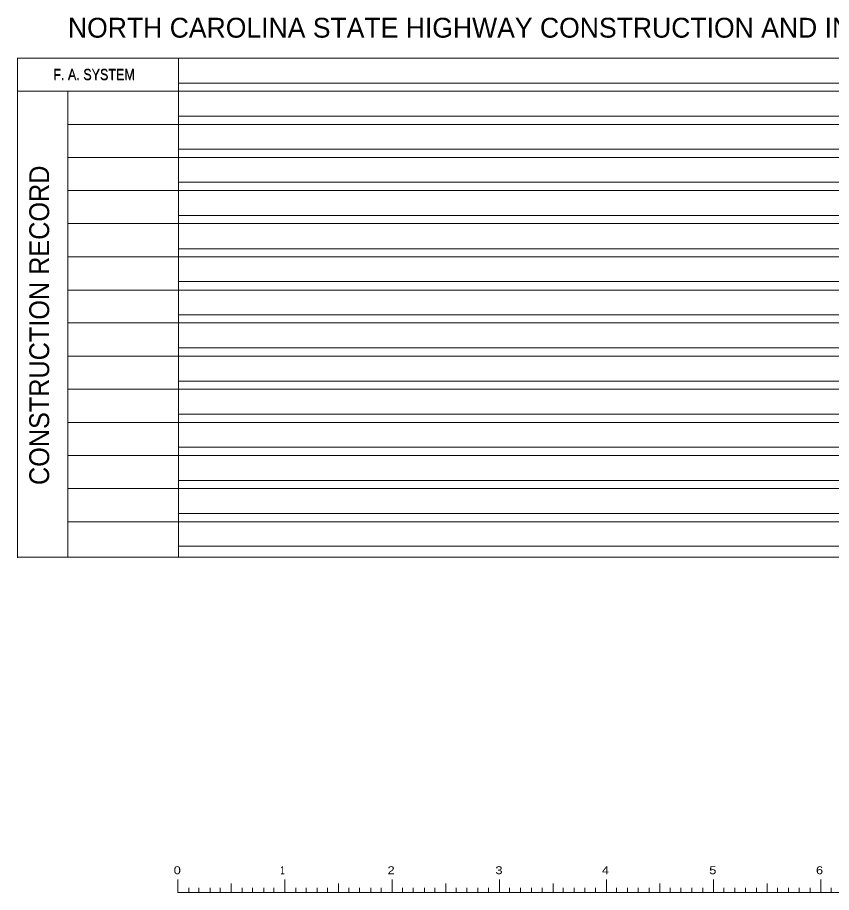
# Model space of a CAD drawing. Extents: x 2147484.06 to 2147492.91, y 2147476.95 to 2147484.1.
# Drawn here: x 2147484.063 to 2147487.097, y 2147480.835 to 2147484.096 of the extents above; entities that cross this region are included whole.
import ezdxf
from ezdxf.enums import TextEntityAlignment as Align

# ---------------------------------------------------------------- set-up
doc = ezdxf.new("R2010")
doc.units = 0
doc.header["$LTSCALE"] = 0.012
doc.layers.add('1', color=7, linetype='Continuous', lineweight=13)

msp = doc.modelspace()

# ---------------------------------------------------------------- linework, layer by layer
at = {"layer": '1'}
for p, q in [((2147484.063, 2147483.945), (2147484.063, 2147482.082)), ((2147484.063, 2147483.945), (2147492.886, 2147483.945)), ((2147484.663, 2147482.085), (2147484.663, 2147483.945)), ((2147484.663, 2147483.851), (2147492.886, 2147483.851)), ((2147484.063, 2147483.821), (2147492.886, 2147483.821)), ((2147484.251, 2147483.821), (2147484.251, 2147482.085)), ((2147484.663, 2147483.728), (2147488.264, 2147483.728)), ((2147484.251, 2147483.697), (2147492.886, 2147483.697)), ((2147484.663, 2147483.605), (2147487.159, 2147483.605)), ((2147484.251, 2147483.574), (2147487.917, 2147483.574)), ((2147484.663, 2147483.482), (2147492.886, 2147483.482)), ((2147484.251, 2147483.451), (2147492.886, 2147483.451)), ((2147484.663, 2147483.358), (2147492.886, 2147483.358)), ((2147484.251, 2147483.328), (2147492.886, 2147483.328)), ((2147484.663, 2147483.234), (2147492.886, 2147483.234)), ((2147484.251, 2147483.204), (2147492.886, 2147483.204)), ((2147484.663, 2147483.112), (2147492.886, 2147483.112)), ((2147484.251, 2147483.08), (2147492.886, 2147483.08)), ((2147484.663, 2147482.988), (2147492.886, 2147482.988)), ((2147484.251, 2147482.958), (2147492.886, 2147482.958)), ((2147484.663, 2147482.865), (2147492.886, 2147482.865)), ((2147484.251, 2147482.834), (2147492.886, 2147482.834)), ((2147484.663, 2147482.741), (2147492.886, 2147482.741)), ((2147484.251, 2147482.711), (2147492.886, 2147482.711)), ((2147484.663, 2147482.618), (2147492.886, 2147482.618)), ((2147484.251, 2147482.587), (2147492.886, 2147482.587)), ((2147484.663, 2147482.495), (2147492.886, 2147482.495)), ((2147484.251, 2147482.464), (2147492.886, 2147482.464)), ((2147484.663, 2147482.371), (2147492.886, 2147482.371)), ((2147484.251, 2147482.341), (2147492.886, 2147482.341)), ((2147484.663, 2147482.248), (2147492.886, 2147482.248)), ((2147484.251, 2147482.217), (2147492.886, 2147482.217)), ((2147484.663, 2147482.126), (2147492.886, 2147482.126)), ((2147484.063, 2147482.085), (2147492.886, 2147482.085)), ((2147484.66, 2147480.835), (2147484.66, 2147480.884)), ((2147485.06, 2147480.884), (2147485.06, 2147480.835)), ((2147485.459, 2147480.884), (2147485.459, 2147480.835)), ((2147485.859, 2147480.884), (2147485.859, 2147480.835)), ((2147486.258, 2147480.884), (2147486.258, 2147480.835)), ((2147486.657, 2147480.884), (2147486.657, 2147480.835)), ((2147487.057, 2147480.884), (2147487.057, 2147480.835)), ((2147484.701, 2147480.852), (2147484.701, 2147480.835)), ((2147484.739, 2147480.852), (2147484.739, 2147480.835)), ((2147484.781, 2147480.852), (2147484.781, 2147480.835)), ((2147484.819, 2147480.852), (2147484.819, 2147480.835)), ((2147484.86, 2147480.868), (2147484.86, 2147480.835)), ((2147484.901, 2147480.852), (2147484.901, 2147480.835)), ((2147484.939, 2147480.852), (2147484.939, 2147480.835)), ((2147484.981, 2147480.852), (2147484.981, 2147480.835)), ((2147485.019, 2147480.852), (2147485.019, 2147480.835)), ((2147485.1, 2147480.852), (2147485.1, 2147480.835)), ((2147485.139, 2147480.852), (2147485.139, 2147480.835)), ((2147485.18, 2147480.852), (2147485.18, 2147480.835)), ((2147485.218, 2147480.852), (2147485.218, 2147480.835)), ((2147485.259, 2147480.868), (2147485.259, 2147480.835)), ((2147485.298, 2147480.852), (2147485.298, 2147480.835)), ((2147485.338, 2147480.852), (2147485.338, 2147480.835)), ((2147485.38, 2147480.852), (2147485.38, 2147480.835)), ((2147485.418, 2147480.852), (2147485.418, 2147480.835)), ((2147485.498, 2147480.852), (2147485.498, 2147480.835)), ((2147485.538, 2147480.852), (2147485.538, 2147480.835)), ((2147485.58, 2147480.852), (2147485.58, 2147480.835)), ((2147485.618, 2147480.852), (2147485.618, 2147480.835)), ((2147485.659, 2147480.868), (2147485.659, 2147480.835)), ((2147485.698, 2147480.852), (2147485.698, 2147480.835)), ((2147485.738, 2147480.852), (2147485.738, 2147480.835)), ((2147485.779, 2147480.852), (2147485.779, 2147480.835)), ((2147485.818, 2147480.852), (2147485.818, 2147480.835)), ((2147485.897, 2147480.852), (2147485.897, 2147480.835)), ((2147485.938, 2147480.852), (2147485.938, 2147480.835)), ((2147485.979, 2147480.852), (2147485.979, 2147480.835)), ((2147486.018, 2147480.852), (2147486.018, 2147480.835)), ((2147486.059, 2147480.868), (2147486.059, 2147480.835)), ((2147486.097, 2147480.852), (2147486.097, 2147480.835)), ((2147486.138, 2147480.852), (2147486.138, 2147480.835)), ((2147486.178, 2147480.852), (2147486.178, 2147480.835)), ((2147486.217, 2147480.852), (2147486.217, 2147480.835)), ((2147486.296, 2147480.852), (2147486.296, 2147480.835)), ((2147486.337, 2147480.852), (2147486.337, 2147480.835)), ((2147486.377, 2147480.852), (2147486.377, 2147480.835)), ((2147486.417, 2147480.852), (2147486.417, 2147480.835)), ((2147486.457, 2147480.868), (2147486.457, 2147480.835)), ((2147486.496, 2147480.852), (2147486.496, 2147480.835)), ((2147486.536, 2147480.852), (2147486.536, 2147480.835)), ((2147486.577, 2147480.852), (2147486.577, 2147480.835)), ((2147486.617, 2147480.852), (2147486.617, 2147480.835)), ((2147486.696, 2147480.852), (2147486.696, 2147480.835)), ((2147486.737, 2147480.852), (2147486.737, 2147480.835)), ((2147486.777, 2147480.852), (2147486.777, 2147480.835)), ((2147486.817, 2147480.852), (2147486.817, 2147480.835)), ((2147486.857, 2147480.868), (2147486.857, 2147480.835)), ((2147486.896, 2147480.852), (2147486.896, 2147480.835)), ((2147486.937, 2147480.852), (2147486.937, 2147480.835)), ((2147486.977, 2147480.852), (2147486.977, 2147480.835)), ((2147487.017, 2147480.852), (2147487.017, 2147480.835)), ((2147487.096, 2147480.852), (2147487.096, 2147480.835)), ((2147484.66, 2147480.835), (2147492.886, 2147480.835))]:
    msp.add_line(p, q, dxfattribs=at)

# ---------------------------------------------------------------- texts
msp.add_text('NORTH CAROLINA STATE HIGHWAY CONSTRUCTION AND INVENTORY DIAGRAM', height=0.074, dxfattribs=at).set_placement((2147484.251, 2147484.021))
for s, height, width, p in [('F. A. SYSTEM', 0.04111, 0.85, (2147484.348, 2147483.864)), ('F. A. SYSTEM', 0.04111, 0.85, (2147484.349, 2147483.862)), ('0', 0.02982, 1.2, (2147484.6585, 2147480.903)), ('1', 0.02982, 0.65, (2147485.0505, 2147480.903)), ('2', 0.02982, 1.2, (2147485.4555, 2147480.903)), ('3', 0.02982, 1.2, (2147485.8575, 2147480.903)), ('4', 0.02982, 1.2, (2147486.2545, 2147480.903)), ('5', 0.02982, 1.2, (2147486.6545, 2147480.903)), ('6', 0.02982, 1.2, (2147487.0525, 2147480.903))]:
    msp.add_text(s, height=height, dxfattribs=dict(at, width=width)).set_placement(p, align=Align.CENTER)
at = {"layer": '1', "width": 0.95}
msp.add_text('CONSTRUCTION RECORD', height=0.074, rotation=90, dxfattribs=at).set_placement((2147484.181, 2147482.949), align=Align.CENTER)

doc.saveas('drawing.dxf')
